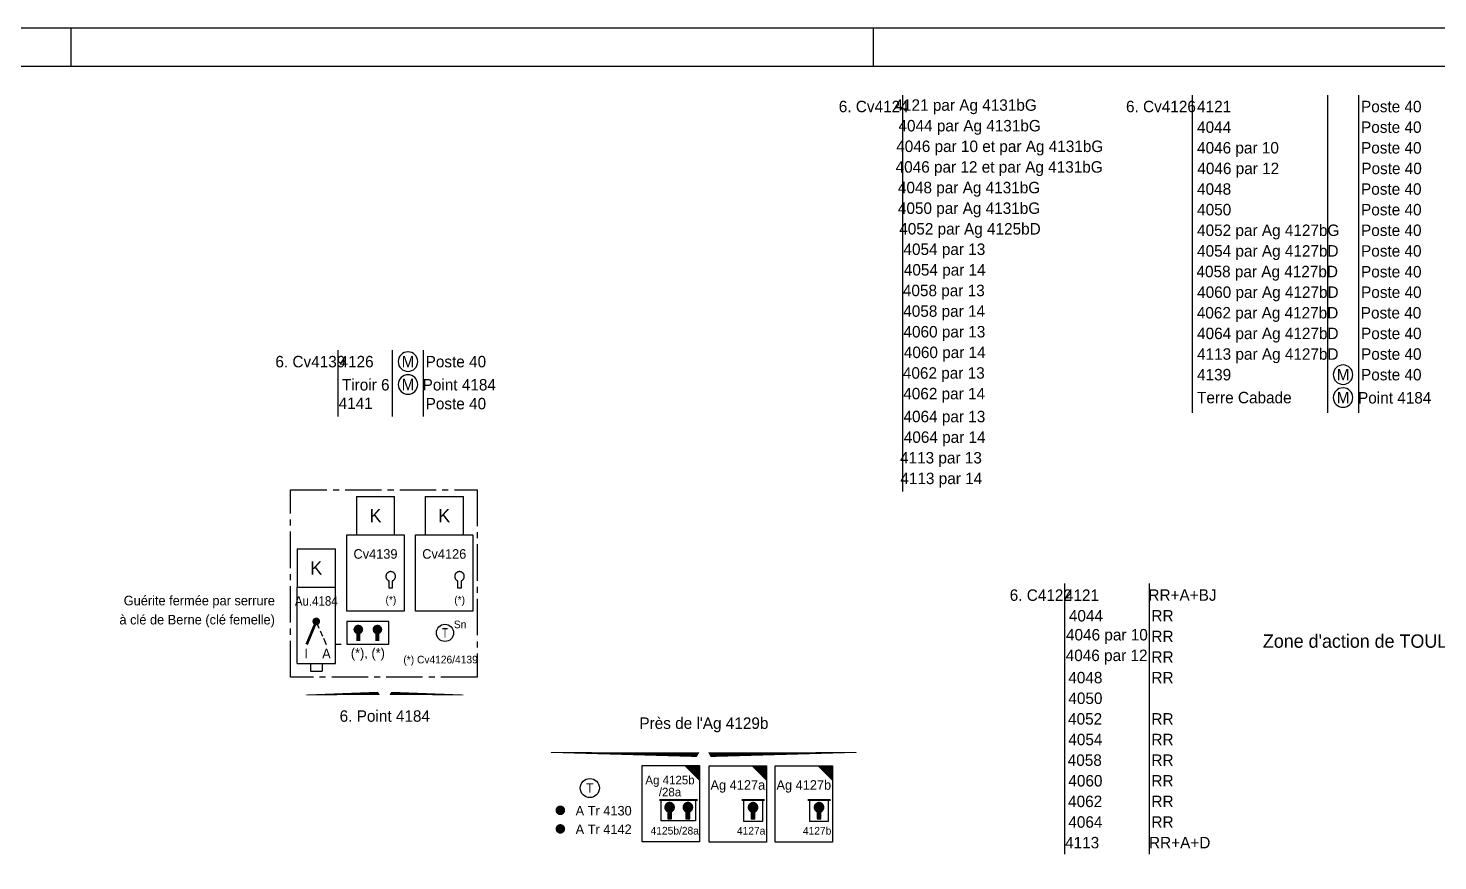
# Model space of a CAD drawing. Header units: metres. Extents: x 0 to 4410, y 0 to 594.
# Drawn here: x 2928.8 to 3297.8, y 376 to 594 of the extents above; entities that cross this region are included whole.
import ezdxf
from ezdxf.enums import TextEntityAlignment as Align

# ---------------------------------------------------------------- set-up
doc = ezdxf.new("R2010")
doc.units = ezdxf.units.M
for name, pattern in [('AXES', [36, 18, -6, 6, -6]), ('AXES2', [28.575, 19.05, -3.175, 3.175, -3.175]), ('CONTINU', [5000, 5000, 0]), ('DISCONTINU', [0.75, 0.5, -0.25])]:
    doc.linetypes.add(name, pattern=pattern)
doc.styles.add('es_norme', font='es_isocp.shx')
doc.styles.add('FONT', font='com_font.shx', dxfattribs={"width": 0.7})
doc.styles.add('ISO8C1', font='es_isocp.shx')

# ---------------------------------------------------------------- blocks, each defined once
blk = doc.blocks.new('TELEPHONE')
blk.add_circle((0, 0), 2.25)
at = {"linetype": 'Continuous', "style": 'FONT', "width": 0.7}
blk.add_attdef('TEXTEG', text='', height=2.5, dxfattribs=at).set_placement((-4, -1), align=Align.RIGHT)
at = {"style": 'FONT', "width": 0.7}
blk.add_attdef('OO', text='', height=2.5, dxfattribs=at).set_placement((0, 0), align=Align.MIDDLE)
at = {"linetype": 'Continuous', "style": 'FONT', "width": 0.7}
blk.add_attdef('TEXTED', (4, -1), '', height=2.5, dxfattribs=at)
blk = doc.blocks.new('cap2c')
at = {"linetype": 'CONTINU'}
for p, q in [((-10, 5.5), (-10, 11)), ((-1, 11), (-1, 5.5)), ((-1, 5.5), (-10, 5.5))]:
    blk.add_line(p, q, dxfattribs=at)
at = {"linetype": 'CONTINU', "const_width": 0.5}
blk.add_lwpolyline([(-0.5, 11), (-10.5, 11)], dxfattribs=at)
blk = doc.blocks.new('CLEP')
for points in [[(-1.11, 0.64), (1.11, 0.64), (-1.28, 0), (1.28, 0)], [(-1.28, 0), (1.28, 0), (-1.11, -0.64), (1.11, -0.64)], [(-0.64, 1.11), (0.64, 1.11), (-1.11, 0.64), (1.11, 0.64)], [(0, 1.28), (0, 1.28), (-0.64, 1.11), (0.64, 1.11)], [(-1.11, -0.64), (1.11, -0.64), (-0.64, -1.11), (0.64, -1.11)], [(-0.64, -1.11), (0.64, -1.11), (-0.5, -1.14), (0.5, -1.14)], [(-0.5, -1.14), (0.5, -1.14), (-0.5, -3), (0.5, -3)]]:
    blk.add_solid(points)
blk = doc.blocks.new('cap1c')
at = {"linetype": 'CONTINU'}
for p, q in [((-6, 11), (-6, 5.5)), ((-1, 5.5), (-1, 11)), ((-6, 5.5), (-1, 5.5))]:
    blk.add_line(p, q, dxfattribs=at)
at = {"linetype": 'CONTINU', "const_width": 0.5}
blk.add_lwpolyline([(-0.5, 11), (-6.5, 11)], dxfattribs=at)
blk = doc.blocks.new('TEL')
blk.add_circle((0, 0), 2.5)
at = {"linetype": 'Continuous', "style": 'ISO8C1'}
blk.add_attdef('TEXTEG', text='', height=2.5, dxfattribs=at).set_placement((-4, -1), align=Align.RIGHT)
at = {"style": 'ISO8C1'}
blk.add_attdef('OO', text='', height=2.5, dxfattribs=at).set_placement((0, 0), align=Align.MIDDLE)
at = {"linetype": 'Continuous', "style": 'ISO8C1'}
blk.add_attdef('TEXTED', (4, -1), '', height=2.5, dxfattribs=at)
blk = doc.blocks.new('vcm')
at = {"linetype": 'Continuous'}
for p, q in [((0, 0), (0, 20)), ((0, 20), (10, 20)), ((10, 0), (10, 20)), ((0, 0), (10, 0))]:
    blk.add_line(p, q, dxfattribs=at)
for p, q in [((5, 11), (5.65, 9.21)), ((6.05, 8.53), (6.63, 7.16)), ((6.88, 6.57), (7.55, 4.98))]:
    blk.add_line(p, q)
at = {"const_width": 0.7}
blk.add_lwpolyline([(5, 11), (2.49, 4.97)], dxfattribs=at)
at = {"const_width": 1}
blk.add_lwpolyline([(4.5, 11, 1), (5.5, 11, 1)], format="xyb", close=True, dxfattribs=at)
at = {"linetype": 'Continuous', "style": 'es_norme'}
blk.add_attdef('AU000', text='', height=2.5, dxfattribs=at).set_placement((5, 15.1), align=Align.CENTER)
at = {"linetype": 'DISCONTINU', "style": 'es_norme'}
for tag, p in [('G', (2.34, 1.32)), ('D', (7.66, 1.32))]:
    blk.add_attdef(tag, text='', height=2.5, dxfattribs=at).set_placement(p, align=Align.CENTER)
blk = doc.blocks.new('kdamc')
at = {"linetype": 'CONTINU'}
for p, q in [((-5, 10), (-5, 0)), ((-5, 10), (5, 10)), ((5, 0), (5, 10)), ((-5, 0), (5, 0))]:
    blk.add_line(p, q, dxfattribs=at)
at = {"linetype": 'CONTINU', "style": 'es_norme'}
blk.add_text('K', height=3.5, dxfattribs=at).set_placement((0, 5), align=Align.MIDDLE)
blk = doc.blocks.new('van')
at = {"linetype": 'Continuous'}
for p, q in [((3.5, 0), (3.5, -2)), ((6.5, 0), (6.5, -2)), ((3.5, -2), (6.5, -2))]:
    blk.add_line(p, q, dxfattribs=at)
blk = doc.blocks.new('com1c')
at = {"linetype": 'CONTINU'}
for p, q in [((0, 0), (0, 20)), ((0, 20), (15, 20)), ((15, 20), (15, 0)), ((10.98, 7.93), (10.98, 6.08)), ((11.98, 6.08), (11.98, 7.93)), ((10.98, 6.08), (11.98, 6.08)), ((15, 0), (0, 0))]:
    blk.add_line(p, q, dxfattribs=at)
blk.add_arc((11.48, 9.08), 1.25, 293.5782, 246.4218, dxfattribs=at)
at = {"linetype": 'CONTINU', "style": 'es_norme'}
for tag, height, p in [('C000', 2.5, (7.5, 13.7)), ('000', 2, (11.53, 1.96))]:
    blk.add_attdef(tag, text='', height=height, dxfattribs=at).set_placement(p, align=Align.CENTER)
blk = doc.blocks.new('*U164', base_point=(3840.79, 490.4))
at = {"color": 0, "linetype": 'Continuous'}
blk.add_line((3815, 494.9), (3815, 472.7), dxfattribs=at)
at = {"color": 0, "linetype": 'Continuous', "style": 'es_norme'}
for s, p in [('4064 par 13', (3825.97, 491.9)), ('4064 par 14', (3826.05, 486.5)), ('4113 par 13', (3825.07, 481.1)), ('4113 par 14', (3825.15, 475.7))]:
    blk.add_text(s, height=3, dxfattribs=at).set_placement(p, align=Align.MIDDLE)
blk = doc.blocks.new('*U171', base_point=(3153, 572))
at = {"color": 0, "linetype": 'Continuous'}
blk.add_line((3169.67, 576.5), (3169.67, 494.9), dxfattribs=at)
at = {"color": 0, "linetype": 'Continuous', "style": 'es_norme'}
blk.add_text('6. Cv4124', height=3, dxfattribs=at).set_placement((3153, 572))
for s, p in [('4121 par Ag 4131bG', (3186.2, 573.5)), ('4044 par Ag 4131bG', (3187.25, 568.1)), ('4046 par 10 et par Ag 4131bG', (3195.13, 562.7)), ('4046 par 12 et par Ag 4131bG', (3194.98, 557.3)), ('4048 par Ag 4131bG', (3187.1, 551.9)), ('4050 par Ag 4131bG', (3187.1, 546.5)), ('4052 par Ag 4125bD', (3187.34, 541.1)), ('4054 par 13', (3180.64, 535.7)), ('4054 par 14', (3180.73, 530.3)), ('4058 par 13', (3180.49, 524.9)), ('4058 par 14', (3180.58, 519.5)), ('4060 par 13', (3180.64, 514.1)), ('4060 par 14', (3180.73, 508.7)), ('4062 par 13', (3180.49, 503.3)), ('4062 par 14', (3180.58, 497.9))]:
    blk.add_text(s, height=3, dxfattribs=at).set_placement(p, align=Align.MIDDLE)

msp = doc.modelspace()

# ---------------------------------------------------------------- linework, layer by layer
at = {"color": 0, "linetype": 'Continuous', "ltscale": 0.8}
for p, q in [((2940, 594), (2940, 584)), ((3150, 594), (3150, 584))]:
    msp.add_line(p, q, dxfattribs=at)
at = {"color": 0, "linetype": 'Continuous'}
for p, q in [((3233.495, 576.491), (3233.495, 493.291)), ((3268.92, 576.491), (3268.92, 493.291)), ((3277.066, 576.491), (3277.066, 559.091)), ((3277.066, 576.491), (3277.066, 493.291)), ((3009.878, 509.701), (3009.878, 492.301)), ((3024.086, 509.701), (3024.086, 492.301)), ((3024.086, 509.701), (3024.086, 492.301)), ((3024.086, 509.701), (3024.086, 492.301)), ((3027.358, 509.251), (3027.348, 509.251)), ((3032.232, 509.701), (3032.232, 492.301)), ((3032.232, 509.701), (3032.232, 492.301)), ((3272.998, 505.841), (3272.988, 505.841)), ((3027.358, 504.251), (3027.348, 504.251)), ((3272.988, 500.741), (3272.998, 500.741)), ((3272.998, 499.841), (3272.988, 499.841)), ((3272.988, 494.741), (3272.998, 494.741)), ((3200.111, 448.568), (3200.111, 377.768)), ((3222.244, 448.568), (3222.244, 377.768))]:
    msp.add_line(p, q, dxfattribs=at)
at = {"color": 0, "linetype": 'AXES'}
msp.add_line((3009.238, 432.692), (3010.738, 432.692), dxfattribs=at)
at = {"color": 0, "linetype": 'CONTINU'}
for p, q in [((3089.539, 400.932), (3104.539, 400.932)), ((3089.539, 380.932), (3089.539, 400.932)), ((3104.539, 400.932), (3104.539, 380.932)), ((3107.08, 380.914), (3107.08, 400.914)), ((3107.08, 400.914), (3122.08, 400.914)), ((3122.08, 400.914), (3122.08, 380.914)), ((3124.347, 380.914), (3124.347, 400.914)), ((3124.347, 400.914), (3139.347, 400.914)), ((3139.347, 400.914), (3139.347, 380.914)), ((3096.227, 388.864), (3096.227, 387.01)), ((3097.227, 387.01), (3097.227, 388.864)), ((3101.008, 388.864), (3101.008, 387.01)), ((3102.008, 387.01), (3102.008, 388.864)), ((3118.062, 388.846), (3118.062, 386.992)), ((3119.062, 386.992), (3119.062, 388.846)), ((3135.329, 388.846), (3135.329, 386.992)), ((3136.329, 386.992), (3136.329, 388.846)), ((3096.227, 387.01), (3097.227, 387.01)), ((3101.008, 387.01), (3102.008, 387.01)), ((3118.062, 386.992), (3119.062, 386.992)), ((3135.329, 386.992), (3136.329, 386.992)), ((3104.539, 380.932), (3089.539, 380.932)), ((3122.08, 380.914), (3107.08, 380.914)), ((3139.347, 380.914), (3124.347, 380.914))]:
    msp.add_line(p, q, dxfattribs=at)
at = {"color": 0, "linetype": 'Continuous', "ltscale": 0.8}
for points in [[(0, 0), (4410, 0), (4410, 594), (0, 594)], [(10, 10), (4400, 10), (4400, 584), (10, 584)]]:
    msp.add_lwpolyline(points, close=True, dxfattribs=at)
at = {"color": 0, "linetype": 'AXES2', "ltscale": 0.5}
msp.add_lwpolyline([(2997.515, 473.153), (3046.371, 473.153), (3046.371, 424.087), (2997.515, 424.087)], close=True, dxfattribs=at)
at = {"color": 0, "linetype": 'Continuous'}
for points in [[(2997.515, 441.395, 0, 1, 0), (2995.515, 441.395, 0, 0, 0), (2955.742, 441.395, 0, 0, 0)], [(2999.99, 422.029, 0, 0, 0), (3001.49, 419.431, 0.2, 0.826, 0), (3020.629, 419.844, 0, 0, 0), (3022.129, 417.246, 0, 0, 0), (3023.629, 419.844, 0.826, 0.2, 0), (3042.768, 419.431, 0, 0, 0), (3044.268, 422.029, 0, 0, 0)], [(3064.131, 401.78, 0, 0, 0), (3065.631, 404.378, 0.2, 1.2, 0), (3104.151, 403.778, 0, 0, 0), (3105.651, 406.376, 0, 0, 0), (3107.151, 403.778, 1.2, 0.2, 0), (3145.672, 404.378, 0, 0, 0), (3147.172, 401.78, 0, 0, 0)]]:
    msp.add_lwpolyline(points, format="xyseb", dxfattribs=at)
msp.add_lwpolyline([(3012.238, 432.692), (3023.238, 432.692), (3023.238, 438.692), (3012.238, 438.692)], close=True, dxfattribs=at)
at = {"color": 0, "const_width": 1.25}
for points in [[(3067.492, 389.226, 1), (3068.742, 389.226, 1)], [(3067.492, 384.36, 1), (3068.742, 384.36, 1)]]:
    msp.add_lwpolyline(points, format="xyb", close=True, dxfattribs=at)
at = {"color": 0, "linetype": 'Continuous'}
for centre, start, end in [((3028.239, 506.701), 90, 270), ((3028.249, 506.701), 270, 90), ((3272.988, 503.291), 90, 270), ((3272.998, 503.291), 270, 90), ((3028.239, 500.701), 90, 270), ((3028.249, 500.701), 270, 90), ((3272.988, 497.291), 90, 270), ((3272.998, 497.291), 270, 90)]:
    msp.add_arc(centre, 2.55, start, end, dxfattribs=at)
at = {"color": 0, "linetype": 'CONTINU'}
for centre in [(3096.727, 390.01), (3101.508, 390.01), (3118.562, 389.992), (3135.829, 389.992)]:
    msp.add_arc(centre, 1.25, 293.57818, 246.42182, dxfattribs=at)
at = {"color": 0, "linetype": 'Continuous'}
for points in [[(3104.539, 400.932), (3100.539, 400.932), (3104.539, 396.932)], [(3122.08, 400.914), (3118.08, 400.914), (3122.08, 396.914)], [(3139.347, 400.914), (3135.347, 400.914), (3139.347, 396.914)]]:
    msp.add_solid(points, dxfattribs=at)

# ---------------------------------------------------------------- block references
for name, p in [('*U171', (3141, 572)), ('*U164', (3183.464, 490.4)), ('CLEP', (3015.238, 436.567)), ('CLEP', (3020.238, 436.567)), ('cap2c', (3104.539, 380.932)), ('CLEP', (3096.727, 390.013)), ('CLEP', (3101.508, 390.013)), ('cap1c', (3122.08, 380.914)), ('CLEP', (3118.562, 389.995)), ('cap1c', (3139.347, 380.914)), ('CLEP', (3135.829, 389.995))]:
    msp.add_blockref(name, p, dxfattribs=at)
at = {"color": 0, "linetype": 'AXES'}
for name, p in [('kdamc', (3019.738, 461.395)), ('kdamc', (3037.738, 461.395)), ('kdamc', (3004.238, 447.692)), ('van', (2999.238, 427.692))]:
    msp.add_blockref(name, p, dxfattribs=at)
for p, values in [((3012.238, 441.395), {'C000': 'Cv4139', '000': '(*)'}), ((3030.238, 441.395), {'C000': 'Cv4126', '000': '(*)'})]:
    msp.add_blockref('com1c', p, dxfattribs=at).add_auto_attribs(values)
ref = msp.add_blockref('vcm', (2999.238, 427.692), dxfattribs=at)
ref.add_attrib('AU000', 'Au.4184', dxfattribs={"linetype": 'Continuous', "height": 2.5, "style": 'es_norme', "width": 0.9}).set_placement((3004.238, 442.792), align=Align.CENTER)
ref.add_attrib('G', 'I', dxfattribs={"linetype": 'DISCONTINU', "height": 2.5, "style": 'es_norme'}).set_placement((3001.58, 429.015), align=Align.CENTER)
ref.add_attrib('D', 'A', dxfattribs={"linetype": 'DISCONTINU', "height": 2.5, "style": 'es_norme'}).set_placement((3006.899, 429.015), align=Align.CENTER)
at = {"color": 0, "linetype": 'Continuous'}
for name, p in [('TELEPHONE', (3037.925, 435.677)), ('TEL', (3075.836, 395.057))]:
    msp.add_blockref(name, p, dxfattribs=at).add_auto_attribs({'OO': 'T'})

# ---------------------------------------------------------------- texts
at = {"color": 0, "linetype": 'Continuous', "style": 'es_norme'}
for s, p in [('6. Cv4126', (3216.179, 571.991)), ('6. Cv4139', (2993.54, 505.201)), ('6. C4122', (3185.742, 444.068))]:
    msp.add_text(s, height=3, dxfattribs=at).set_placement(p)
for s, height, p in [('4121', 3, (3234.779, 573.491)), ('4044', 3, (3234.779, 568.091)), ('4046 par 10', 3, (3234.779, 562.691)), ('4046 par 12', 3, (3234.85, 557.291)), ('4048', 3, (3234.779, 551.891)), ('4050', 3, (3234.79, 546.491)), ('4052 par Ag 4127bG', 3, (3234.779, 541.091)), ('4054 par Ag 4127bD', 3, (3234.779, 535.691)), ('4058 par Ag 4127bD', 3, (3234.629, 530.291)), ('4060 par Ag 4127bD', 3, (3234.79, 524.891)), ('4062 par Ag 4127bD', 3, (3234.719, 519.491)), ('4064 par Ag 4127bD', 3, (3234.779, 514.091)), ('4113 par Ag 4127bD', 3, (3234.779, 508.691)), ('4139', 3, (3234.779, 503.291)), ('Terre Cabade', 3, (3234.779, 497.291)), ('Sn', 2, (3040.256, 437.896)), ('(*) Cv4126/4139', 2, (3027.035, 428.692))]:
    msp.add_text(s, height=height, dxfattribs=at).set_placement(p, align=Align.MIDDLE_LEFT)
for s, p in [('Poste 40', (3285.61, 573.491)), ('Poste 40', (3285.61, 568.091)), ('Poste 40', (3285.61, 562.691)), ('Poste 40', (3285.681, 557.291)), ('Poste 40', (3285.61, 551.891)), ('Poste 40', (3285.622, 546.491)), ('Poste 40', (3285.61, 541.091)), ('Poste 40', (3285.61, 535.691)), ('Poste 40', (3285.61, 530.247)), ('Poste 40', (3285.622, 524.891)), ('Poste 40', (3285.55, 519.491)), ('Poste 40', (3285.61, 514.091)), ('Poste 40', (3285.61, 508.691)), ('4126', (3014.782, 506.701)), ('M', (3028.244, 506.701)), ('Poste 40', (3040.777, 506.701)), ('Tiroir 6', (3017.182, 500.701)), ('M', (3028.244, 500.701)), ('Point 4184', (3041.669, 500.701)), ('M', (3272.993, 503.291)), ('Poste 40', (3285.61, 503.291)), ('M', (3272.993, 497.291)), ('Point 4184', (3286.502, 497.291)), ('4141', (3014.558, 495.801)), ('Poste 40', (3040.777, 495.701)), ('4121', (3204.641, 445.568)), ('RR+A+BJ', (3230.961, 445.568)), ('4044', (3205.691, 440.168)), ('RR', (3225.724, 440.168)), ('4046 par 10', (3211.177, 434.768)), ('RR', (3225.724, 434.768)), ('4046 par 12', (3211.106, 429.368)), ('RR', (3225.724, 429.368)), ('4048', (3205.541, 423.968)), ('RR', (3225.724, 423.968)), ('4050', (3205.552, 418.568)), ('4052', (3205.481, 413.168)), ('RR', (3225.724, 413.168)), ('4054', (3205.541, 407.768)), ('RR', (3225.724, 407.768)), ('4058', (3205.391, 402.368)), ('RR', (3225.724, 402.368)), ('4060', (3205.552, 396.968)), ('RR', (3225.724, 396.968)), ('4062', (3205.481, 391.568)), ('RR', (3225.724, 391.568)), ('4064', (3205.541, 386.168)), ('RR', (3225.724, 386.168)), ('4113', (3204.703, 380.768)), ('RR+A+D', (3230.234, 380.768))]:
    msp.add_text(s, height=3, dxfattribs=at).set_placement(p, align=Align.MIDDLE)
for s, p in [('Guérite fermée par serrure', (2993.41, 442.892)), ('à clé de Berne (clé femelle)', (2993.41, 437.892))]:
    msp.add_text(s, height=2.5, rotation=0.00004, dxfattribs=at).set_placement(p, align=Align.RIGHT)
msp.add_text("Zone d'action de TOULOUSE-MATABIAU Poste 40", height=3.5, dxfattribs=at).set_placement((3358.769, 431.783), align=Align.RIGHT)
msp.add_text('(*), (*)', height=2.5, dxfattribs=at).set_placement((3017.738, 429.192), align=Align.CENTER)
at = {"color": 0, "style": 'es_norme'}
msp.add_text('6. Point 4184', height=3, dxfattribs=at).set_placement((3022.179, 413.911), align=Align.MIDDLE_CENTER)
at = {"color": 0, "linetype": 'Continuous', "style": 'es_norme'}
msp.add_text("Près de l'Ag 4129b", height=3, dxfattribs=at).set_placement((3105.699, 409.648), align=Align.BOTTOM_CENTER)
at = {"color": 0, "linetype": 'CONTINU', "style": 'es_norme'}
for s, height, p in [('Ag 4125b', 2.2523, (3096.817, 396.027)), ('/28a', 2.2523, (3096.817, 392.876)), ('Ag 4127a', 2.5, (3114.58, 394.614)), ('Ag 4127b', 2.5, (3131.847, 394.614)), ('4125b/28a', 2, (3098.069, 382.893)), ('4127a', 2, (3118.063, 382.875)), ('4127b', 2, (3135.33, 382.875))]:
    msp.add_text(s, height=height, dxfattribs=at).set_placement(p, align=Align.CENTER)
at = {"color": 0, "style": 'ISO8C1'}
for s, p in [('A Tr 4130', (3072.117, 387.873)), ('A Tr 4142', (3072.117, 383.007))]:
    msp.add_text(s, height=2.5, dxfattribs=at).set_placement(p)

doc.saveas('drawing.dxf')
